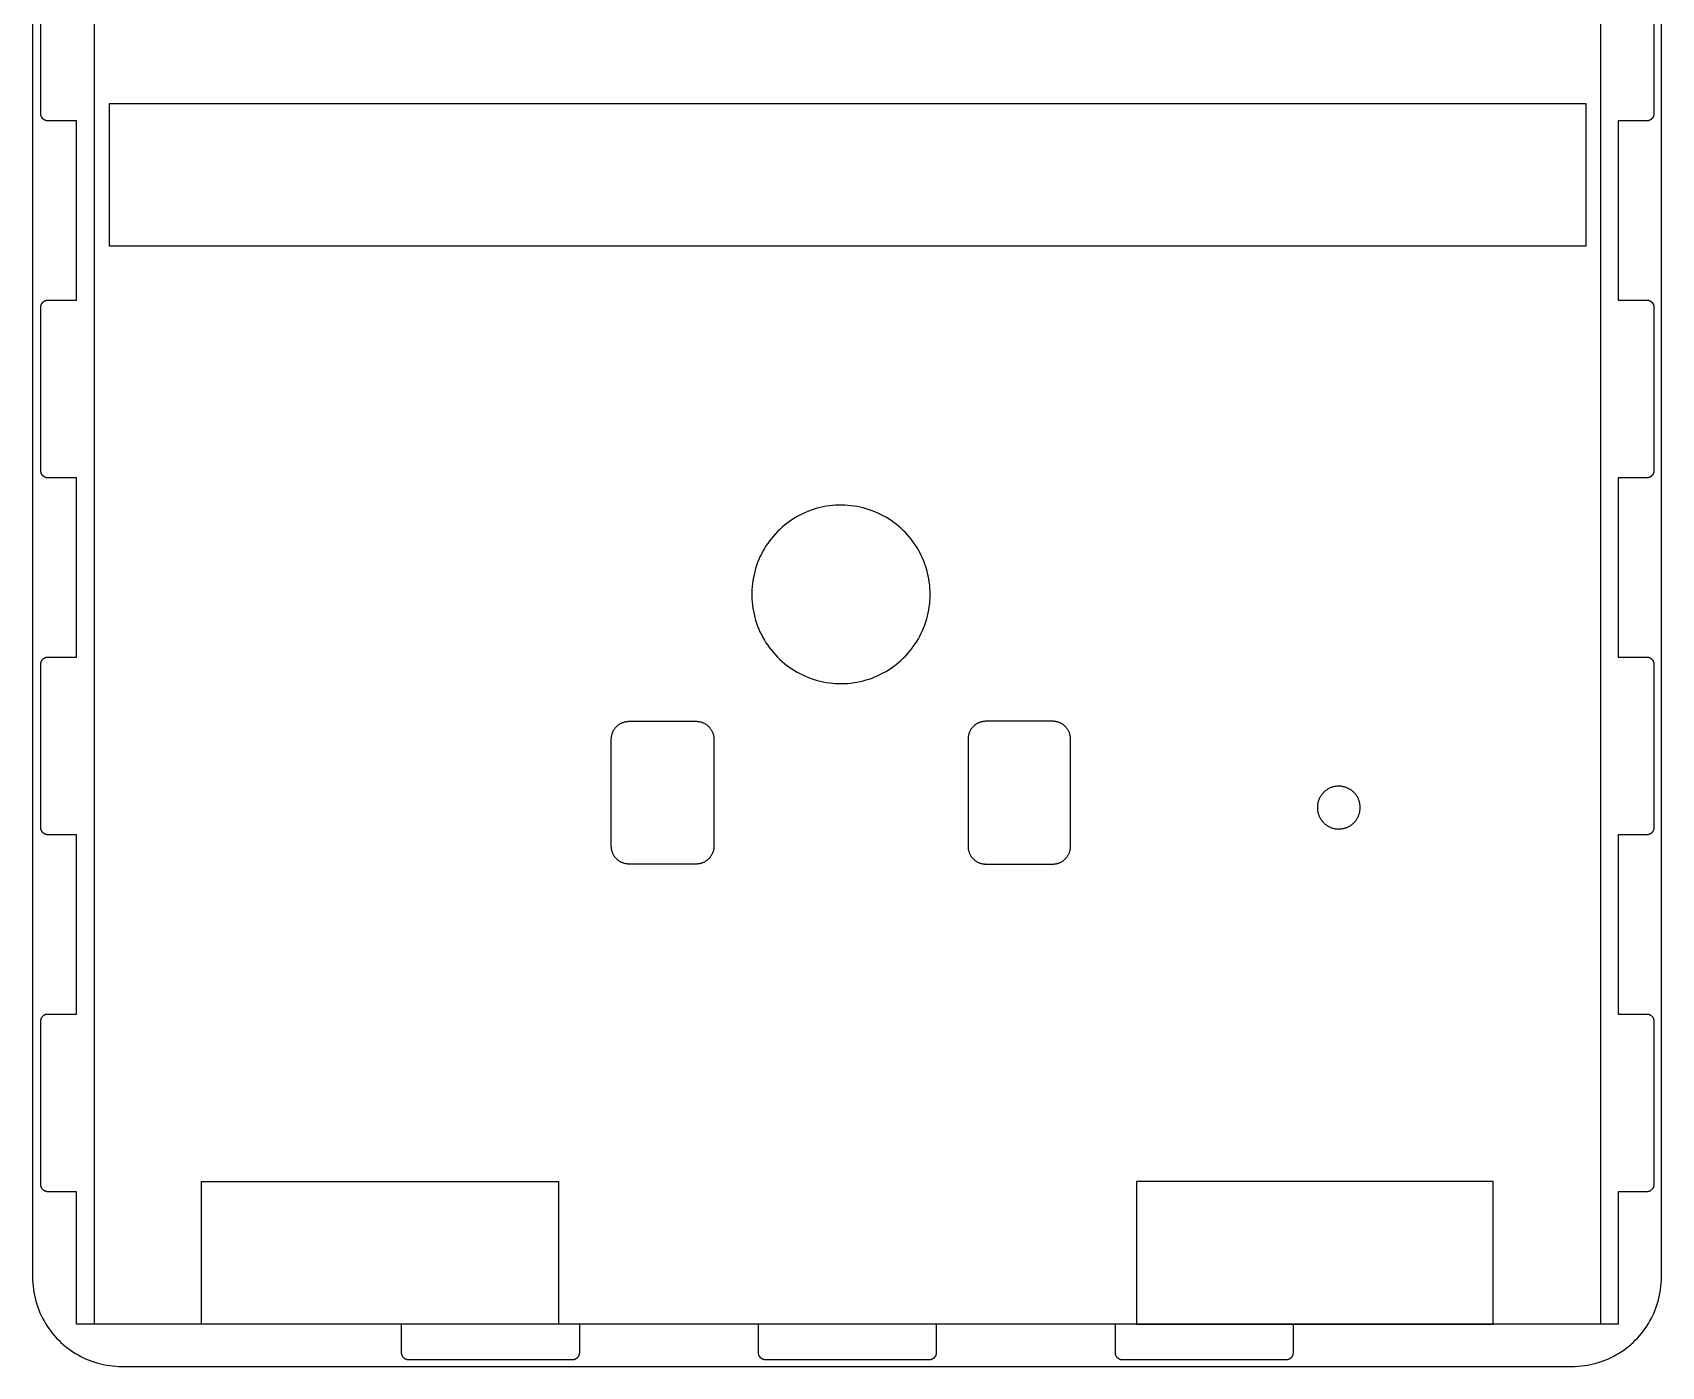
# Model space of a CAD drawing. Header units: millimetres. Extents: x 1499 to 1956, y 1106 to 1854.
# Drawn here: x 1499.5 to 1955.9, y 1106.2 to 1479.9 of the extents above; entities that cross this region are included whole.
import ezdxf

# ---------------------------------------------------------------- set-up
doc = ezdxf.new("R2010")
doc.units = ezdxf.units.MM
doc.header["$MEASUREMENT"] = 0
for name, color, linetype, true_color in [('I4$base$exterior', 18, 'Continuous', 0x000000), ('I4$base$Interior', 5, 'Continuous', 0x1200ff), ('I4$base$rebajar 3mm', 3, 'Continuous', 0x00ff0e), ('I4$base$rebajar hasta que queden 5mm', 4, 'Continuous', 0x00f6ff), ('I4$base$Rebajar para que queden 25mm', 1, 'Continuous', 0xff0000)]:
    doc.layers.add(name, color=color, linetype=linetype, true_color=true_color)

msp = doc.modelspace()

# ---------------------------------------------------------------- linework, layer by layer
at = {"layer": 'I4$base$exterior'}
for points in [[(1501.8, 1457.17), (1501.8, 1502.97)], [(1953.8, 1502.97), (1953.8, 1457.17)], [(1503.8, 1455.17), (1503.73, 1455.18), (1503.67, 1455.18), (1503.6, 1455.19), (1503.53, 1455.19), (1503.46, 1455.2), (1503.39, 1455.22), (1503.33, 1455.23), (1503.26, 1455.25), (1503.2, 1455.27), (1503.13, 1455.29), (1503.07, 1455.31), (1503, 1455.34), (1502.94, 1455.37), (1502.88, 1455.4), (1502.82, 1455.43), (1502.76, 1455.47), (1502.7, 1455.5), (1502.65, 1455.54), (1502.59, 1455.58), (1502.54, 1455.62), (1502.49, 1455.67), (1502.44, 1455.71), (1502.39, 1455.76), (1502.34, 1455.81), (1502.29, 1455.86), (1502.25, 1455.91), (1502.21, 1455.97), (1502.17, 1456.02), (1502.13, 1456.08), (1502.09, 1456.14), (1502.06, 1456.19), (1502.03, 1456.25), (1502, 1456.32), (1501.97, 1456.38), (1501.94, 1456.44), (1501.92, 1456.5), (1501.9, 1456.57), (1501.88, 1456.63), (1501.86, 1456.7), (1501.84, 1456.77), (1501.83, 1456.83), (1501.82, 1456.9), (1501.81, 1456.97), (1501.81, 1457.04), (1501.8, 1457.11), (1501.8, 1457.17)], [(1953.8, 1457.17), (1953.8, 1457.11), (1953.8, 1457.04), (1953.79, 1456.97), (1953.78, 1456.9), (1953.77, 1456.83), (1953.76, 1456.77), (1953.74, 1456.7), (1953.73, 1456.63), (1953.71, 1456.57), (1953.69, 1456.5), (1953.66, 1456.44), (1953.64, 1456.38), (1953.61, 1456.32), (1953.58, 1456.25), (1953.54, 1456.19), (1953.51, 1456.14), (1953.47, 1456.08), (1953.44, 1456.02), (1953.4, 1455.97), (1953.35, 1455.91), (1953.31, 1455.86), (1953.26, 1455.81), (1953.22, 1455.76), (1953.17, 1455.71), (1953.12, 1455.67), (1953.06, 1455.62), (1953.01, 1455.58), (1952.95, 1455.54), (1952.9, 1455.5), (1952.84, 1455.47), (1952.78, 1455.43), (1952.72, 1455.4), (1952.66, 1455.37), (1952.6, 1455.34), (1952.54, 1455.31), (1952.47, 1455.29), (1952.41, 1455.27), (1952.34, 1455.25), (1952.28, 1455.23), (1952.21, 1455.22), (1952.14, 1455.2), (1952.07, 1455.19), (1952.01, 1455.19), (1951.94, 1455.18), (1951.87, 1455.18), (1951.8, 1455.17)], [(1503.8, 1404.97), (1511.8, 1404.97), (1511.8, 1455.17), (1503.8, 1455.17)], [(1951.8, 1455.17), (1943.8, 1455.17), (1943.8, 1404.97), (1951.8, 1404.97)], [(1501.8, 1402.97), (1501.8, 1403.04), (1501.81, 1403.11), (1501.81, 1403.18), (1501.82, 1403.25), (1501.83, 1403.31), (1501.84, 1403.38), (1501.86, 1403.45), (1501.88, 1403.51), (1501.9, 1403.58), (1501.92, 1403.64), (1501.94, 1403.71), (1501.97, 1403.77), (1502, 1403.83), (1502.03, 1403.89), (1502.06, 1403.95), (1502.09, 1404.01), (1502.13, 1404.07), (1502.17, 1404.13), (1502.21, 1404.18), (1502.25, 1404.24), (1502.29, 1404.29), (1502.34, 1404.34), (1502.39, 1404.39), (1502.44, 1404.44), (1502.49, 1404.48), (1502.54, 1404.53), (1502.59, 1404.57), (1502.65, 1404.61), (1502.7, 1404.65), (1502.76, 1404.68), (1502.82, 1404.72), (1502.88, 1404.75), (1502.94, 1404.78), (1503, 1404.81), (1503.07, 1404.84), (1503.13, 1404.86), (1503.2, 1404.88), (1503.26, 1404.9), (1503.33, 1404.92), (1503.39, 1404.93), (1503.46, 1404.95), (1503.53, 1404.96), (1503.6, 1404.96), (1503.67, 1404.97), (1503.73, 1404.97), (1503.8, 1404.97)], [(1501.8, 1357.17), (1501.8, 1402.97)], [(1951.8, 1404.97), (1951.87, 1404.97), (1951.94, 1404.97), (1952.01, 1404.96), (1952.07, 1404.96), (1952.14, 1404.95), (1952.21, 1404.93), (1952.28, 1404.92), (1952.34, 1404.9), (1952.41, 1404.88), (1952.47, 1404.86), (1952.54, 1404.84), (1952.6, 1404.81), (1952.66, 1404.78), (1952.72, 1404.75), (1952.78, 1404.72), (1952.84, 1404.68), (1952.9, 1404.65), (1952.95, 1404.61), (1953.01, 1404.57), (1953.06, 1404.53), (1953.12, 1404.48), (1953.17, 1404.44), (1953.22, 1404.39), (1953.26, 1404.34), (1953.31, 1404.29), (1953.35, 1404.24), (1953.4, 1404.18), (1953.44, 1404.13), (1953.47, 1404.07), (1953.51, 1404.01), (1953.54, 1403.95), (1953.58, 1403.89), (1953.61, 1403.83), (1953.64, 1403.77), (1953.66, 1403.71), (1953.69, 1403.64), (1953.71, 1403.58), (1953.73, 1403.51), (1953.74, 1403.45), (1953.76, 1403.38), (1953.77, 1403.31), (1953.78, 1403.25), (1953.79, 1403.18), (1953.8, 1403.11), (1953.8, 1403.04), (1953.8, 1402.97)], [(1953.8, 1402.97), (1953.8, 1357.17)], [(1503.8, 1355.17), (1503.73, 1355.18), (1503.67, 1355.18), (1503.6, 1355.19), (1503.53, 1355.19), (1503.46, 1355.2), (1503.39, 1355.22), (1503.33, 1355.23), (1503.26, 1355.25), (1503.2, 1355.27), (1503.13, 1355.29), (1503.07, 1355.31), (1503, 1355.34), (1502.94, 1355.37), (1502.88, 1355.4), (1502.82, 1355.43), (1502.76, 1355.47), (1502.7, 1355.5), (1502.65, 1355.54), (1502.59, 1355.58), (1502.54, 1355.62), (1502.49, 1355.67), (1502.44, 1355.71), (1502.39, 1355.76), (1502.34, 1355.81), (1502.29, 1355.86), (1502.25, 1355.91), (1502.21, 1355.97), (1502.17, 1356.02), (1502.13, 1356.08), (1502.09, 1356.14), (1502.06, 1356.19), (1502.03, 1356.25), (1502, 1356.32), (1501.97, 1356.38), (1501.94, 1356.44), (1501.92, 1356.5), (1501.9, 1356.57), (1501.88, 1356.63), (1501.86, 1356.7), (1501.84, 1356.77), (1501.83, 1356.83), (1501.82, 1356.9), (1501.81, 1356.97), (1501.81, 1357.04), (1501.8, 1357.11), (1501.8, 1357.17)], [(1953.8, 1357.17), (1953.8, 1357.11), (1953.8, 1357.04), (1953.79, 1356.97), (1953.78, 1356.9), (1953.77, 1356.83), (1953.76, 1356.77), (1953.74, 1356.7), (1953.73, 1356.63), (1953.71, 1356.57), (1953.69, 1356.5), (1953.66, 1356.44), (1953.64, 1356.38), (1953.61, 1356.32), (1953.58, 1356.25), (1953.54, 1356.19), (1953.51, 1356.14), (1953.47, 1356.08), (1953.44, 1356.02), (1953.4, 1355.97), (1953.35, 1355.91), (1953.31, 1355.86), (1953.26, 1355.81), (1953.22, 1355.76), (1953.17, 1355.71), (1953.12, 1355.67), (1953.06, 1355.62), (1953.01, 1355.58), (1952.95, 1355.54), (1952.9, 1355.5), (1952.84, 1355.47), (1952.78, 1355.43), (1952.72, 1355.4), (1952.66, 1355.37), (1952.6, 1355.34), (1952.54, 1355.31), (1952.47, 1355.29), (1952.41, 1355.27), (1952.34, 1355.25), (1952.28, 1355.23), (1952.21, 1355.22), (1952.14, 1355.2), (1952.07, 1355.19), (1952.01, 1355.19), (1951.94, 1355.18), (1951.87, 1355.18), (1951.8, 1355.17)], [(1503.8, 1304.97), (1511.8, 1304.97), (1511.8, 1355.17), (1503.8, 1355.17)], [(1951.8, 1355.17), (1943.8, 1355.17), (1943.8, 1304.97), (1951.8, 1304.97)], [(1501.8, 1302.97), (1501.8, 1303.04), (1501.81, 1303.11), (1501.81, 1303.18), (1501.82, 1303.25), (1501.83, 1303.31), (1501.84, 1303.38), (1501.86, 1303.45), (1501.88, 1303.51), (1501.9, 1303.58), (1501.92, 1303.64), (1501.94, 1303.71), (1501.97, 1303.77), (1502, 1303.83), (1502.03, 1303.89), (1502.06, 1303.95), (1502.09, 1304.01), (1502.13, 1304.07), (1502.17, 1304.13), (1502.21, 1304.18), (1502.25, 1304.24), (1502.29, 1304.29), (1502.34, 1304.34), (1502.39, 1304.39), (1502.44, 1304.44), (1502.49, 1304.48), (1502.54, 1304.53), (1502.59, 1304.57), (1502.65, 1304.61), (1502.7, 1304.65), (1502.76, 1304.68), (1502.82, 1304.72), (1502.88, 1304.75), (1502.94, 1304.78), (1503, 1304.81), (1503.07, 1304.84), (1503.13, 1304.86), (1503.2, 1304.88), (1503.26, 1304.9), (1503.33, 1304.92), (1503.39, 1304.93), (1503.46, 1304.95), (1503.53, 1304.96), (1503.6, 1304.96), (1503.67, 1304.97), (1503.73, 1304.97), (1503.8, 1304.97)], [(1501.8, 1257.17), (1501.8, 1302.97)], [(1951.8, 1304.97), (1951.87, 1304.97), (1951.94, 1304.97), (1952.01, 1304.96), (1952.07, 1304.96), (1952.14, 1304.95), (1952.21, 1304.93), (1952.28, 1304.92), (1952.34, 1304.9), (1952.41, 1304.88), (1952.47, 1304.86), (1952.54, 1304.84), (1952.6, 1304.81), (1952.66, 1304.78), (1952.72, 1304.75), (1952.78, 1304.72), (1952.84, 1304.68), (1952.9, 1304.65), (1952.95, 1304.61), (1953.01, 1304.57), (1953.06, 1304.53), (1953.12, 1304.48), (1953.17, 1304.44), (1953.22, 1304.39), (1953.26, 1304.34), (1953.31, 1304.29), (1953.35, 1304.24), (1953.4, 1304.18), (1953.44, 1304.13), (1953.47, 1304.07), (1953.51, 1304.01), (1953.54, 1303.95), (1953.58, 1303.89), (1953.61, 1303.83), (1953.64, 1303.77), (1953.66, 1303.71), (1953.69, 1303.64), (1953.71, 1303.58), (1953.73, 1303.51), (1953.74, 1303.45), (1953.76, 1303.38), (1953.77, 1303.31), (1953.78, 1303.25), (1953.79, 1303.18), (1953.8, 1303.11), (1953.8, 1303.04), (1953.8, 1302.97)], [(1953.8, 1302.97), (1953.8, 1257.17)], [(1503.8, 1255.17), (1503.73, 1255.18), (1503.67, 1255.18), (1503.6, 1255.19), (1503.53, 1255.19), (1503.46, 1255.2), (1503.39, 1255.22), (1503.33, 1255.23), (1503.26, 1255.25), (1503.2, 1255.27), (1503.13, 1255.29), (1503.07, 1255.31), (1503, 1255.34), (1502.94, 1255.37), (1502.88, 1255.4), (1502.82, 1255.43), (1502.76, 1255.47), (1502.7, 1255.5), (1502.65, 1255.54), (1502.59, 1255.58), (1502.54, 1255.62), (1502.49, 1255.67), (1502.44, 1255.71), (1502.39, 1255.76), (1502.34, 1255.81), (1502.29, 1255.86), (1502.25, 1255.91), (1502.21, 1255.97), (1502.17, 1256.02), (1502.13, 1256.08), (1502.09, 1256.14), (1502.06, 1256.19), (1502.03, 1256.25), (1502, 1256.32), (1501.97, 1256.38), (1501.94, 1256.44), (1501.92, 1256.5), (1501.9, 1256.57), (1501.88, 1256.63), (1501.86, 1256.7), (1501.84, 1256.77), (1501.83, 1256.83), (1501.82, 1256.9), (1501.81, 1256.97), (1501.81, 1257.04), (1501.8, 1257.11), (1501.8, 1257.17)], [(1503.8, 1204.97), (1511.8, 1204.97), (1511.8, 1255.17), (1503.8, 1255.17)], [(1951.8, 1255.17), (1943.8, 1255.17), (1943.8, 1204.97), (1951.8, 1204.97)], [(1953.8, 1257.17), (1953.8, 1257.11), (1953.8, 1257.04), (1953.79, 1256.97), (1953.78, 1256.9), (1953.77, 1256.83), (1953.76, 1256.77), (1953.74, 1256.7), (1953.73, 1256.63), (1953.71, 1256.57), (1953.69, 1256.5), (1953.66, 1256.44), (1953.64, 1256.38), (1953.61, 1256.32), (1953.58, 1256.25), (1953.54, 1256.19), (1953.51, 1256.14), (1953.47, 1256.08), (1953.44, 1256.02), (1953.4, 1255.97), (1953.35, 1255.91), (1953.31, 1255.86), (1953.26, 1255.81), (1953.22, 1255.76), (1953.17, 1255.71), (1953.12, 1255.67), (1953.06, 1255.62), (1953.01, 1255.58), (1952.95, 1255.54), (1952.9, 1255.5), (1952.84, 1255.47), (1952.78, 1255.43), (1952.72, 1255.4), (1952.66, 1255.37), (1952.6, 1255.34), (1952.54, 1255.31), (1952.47, 1255.29), (1952.41, 1255.27), (1952.34, 1255.25), (1952.28, 1255.23), (1952.21, 1255.22), (1952.14, 1255.2), (1952.07, 1255.19), (1952.01, 1255.19), (1951.94, 1255.18), (1951.87, 1255.18), (1951.8, 1255.17)], [(1501.8, 1202.97), (1501.8, 1203.04), (1501.81, 1203.11), (1501.81, 1203.18), (1501.82, 1203.25), (1501.83, 1203.31), (1501.84, 1203.38), (1501.86, 1203.45), (1501.88, 1203.51), (1501.9, 1203.58), (1501.92, 1203.64), (1501.94, 1203.71), (1501.97, 1203.77), (1502, 1203.83), (1502.03, 1203.89), (1502.06, 1203.95), (1502.09, 1204.01), (1502.13, 1204.07), (1502.17, 1204.13), (1502.21, 1204.18), (1502.25, 1204.24), (1502.29, 1204.29), (1502.34, 1204.34), (1502.39, 1204.39), (1502.44, 1204.44), (1502.49, 1204.48), (1502.54, 1204.53), (1502.59, 1204.57), (1502.65, 1204.61), (1502.7, 1204.65), (1502.76, 1204.68), (1502.82, 1204.72), (1502.88, 1204.75), (1502.94, 1204.78), (1503, 1204.81), (1503.07, 1204.84), (1503.13, 1204.86), (1503.2, 1204.88), (1503.26, 1204.9), (1503.33, 1204.92), (1503.39, 1204.93), (1503.46, 1204.95), (1503.53, 1204.96), (1503.6, 1204.96), (1503.67, 1204.97), (1503.73, 1204.97), (1503.8, 1204.97)], [(1951.8, 1204.97), (1951.87, 1204.97), (1951.94, 1204.97), (1952.01, 1204.96), (1952.07, 1204.96), (1952.14, 1204.95), (1952.21, 1204.93), (1952.28, 1204.92), (1952.34, 1204.9), (1952.41, 1204.88), (1952.47, 1204.86), (1952.54, 1204.84), (1952.6, 1204.81), (1952.66, 1204.78), (1952.72, 1204.75), (1952.78, 1204.72), (1952.84, 1204.68), (1952.9, 1204.65), (1952.95, 1204.61), (1953.01, 1204.57), (1953.06, 1204.53), (1953.12, 1204.48), (1953.17, 1204.44), (1953.22, 1204.39), (1953.26, 1204.34), (1953.31, 1204.29), (1953.35, 1204.24), (1953.4, 1204.18), (1953.44, 1204.13), (1953.47, 1204.07), (1953.51, 1204.01), (1953.54, 1203.95), (1953.58, 1203.89), (1953.61, 1203.83), (1953.64, 1203.77), (1953.66, 1203.71), (1953.69, 1203.64), (1953.71, 1203.58), (1953.73, 1203.51), (1953.74, 1203.45), (1953.76, 1203.38), (1953.77, 1203.31), (1953.78, 1203.25), (1953.79, 1203.18), (1953.8, 1203.11), (1953.8, 1203.04), (1953.8, 1202.97)], [(1501.8, 1157.17), (1501.8, 1202.97)], [(1953.8, 1202.97), (1953.8, 1157.17)], [(1503.8, 1155.17), (1503.73, 1155.18), (1503.67, 1155.18), (1503.6, 1155.19), (1503.53, 1155.19), (1503.46, 1155.2), (1503.39, 1155.22), (1503.33, 1155.23), (1503.26, 1155.25), (1503.2, 1155.27), (1503.13, 1155.29), (1503.07, 1155.31), (1503, 1155.34), (1502.94, 1155.37), (1502.88, 1155.4), (1502.82, 1155.43), (1502.76, 1155.47), (1502.7, 1155.5), (1502.65, 1155.54), (1502.59, 1155.58), (1502.54, 1155.62), (1502.49, 1155.67), (1502.44, 1155.71), (1502.39, 1155.76), (1502.34, 1155.81), (1502.29, 1155.86), (1502.25, 1155.91), (1502.21, 1155.97), (1502.17, 1156.02), (1502.13, 1156.08), (1502.09, 1156.14), (1502.06, 1156.19), (1502.03, 1156.25), (1502, 1156.32), (1501.97, 1156.38), (1501.94, 1156.44), (1501.92, 1156.5), (1501.9, 1156.57), (1501.88, 1156.63), (1501.86, 1156.7), (1501.84, 1156.77), (1501.83, 1156.83), (1501.82, 1156.9), (1501.81, 1156.97), (1501.81, 1157.04), (1501.8, 1157.11), (1501.8, 1157.17)], [(1602.9, 1110.07), (1602.9, 1118.07), (1511.8, 1118.07), (1511.8, 1155.17), (1503.8, 1155.17)], [(1951.8, 1155.17), (1943.8, 1155.17), (1943.8, 1118.07), (1852.7, 1118.07), (1852.7, 1110.07)], [(1953.8, 1157.17), (1953.8, 1157.11), (1953.8, 1157.04), (1953.79, 1156.97), (1953.78, 1156.9), (1953.77, 1156.83), (1953.76, 1156.77), (1953.74, 1156.7), (1953.73, 1156.63), (1953.71, 1156.57), (1953.69, 1156.5), (1953.66, 1156.44), (1953.64, 1156.38), (1953.61, 1156.32), (1953.58, 1156.25), (1953.54, 1156.19), (1953.51, 1156.14), (1953.47, 1156.08), (1953.44, 1156.02), (1953.4, 1155.97), (1953.35, 1155.91), (1953.31, 1155.86), (1953.26, 1155.81), (1953.22, 1155.76), (1953.17, 1155.71), (1953.12, 1155.67), (1953.06, 1155.62), (1953.01, 1155.58), (1952.95, 1155.54), (1952.9, 1155.5), (1952.84, 1155.47), (1952.78, 1155.43), (1952.72, 1155.4), (1952.66, 1155.37), (1952.6, 1155.34), (1952.54, 1155.31), (1952.47, 1155.29), (1952.41, 1155.27), (1952.34, 1155.25), (1952.28, 1155.23), (1952.21, 1155.22), (1952.14, 1155.2), (1952.07, 1155.19), (1952.01, 1155.19), (1951.94, 1155.18), (1951.87, 1155.18), (1951.8, 1155.17)], [(1702.9, 1110.07), (1702.9, 1118.07), (1652.7, 1118.07), (1652.7, 1110.07)], [(1802.9, 1110.07), (1802.9, 1118.07), (1752.7, 1118.07), (1752.7, 1110.07)], [(1604.9, 1108.07), (1604.83, 1108.08), (1604.77, 1108.08), (1604.7, 1108.09), (1604.63, 1108.09), (1604.56, 1108.1), (1604.49, 1108.12), (1604.43, 1108.13), (1604.36, 1108.15), (1604.3, 1108.17), (1604.23, 1108.19), (1604.17, 1108.21), (1604.1, 1108.24), (1604.04, 1108.27), (1603.98, 1108.3), (1603.92, 1108.33), (1603.86, 1108.37), (1603.8, 1108.4), (1603.75, 1108.44), (1603.69, 1108.48), (1603.64, 1108.52), (1603.59, 1108.57), (1603.54, 1108.61), (1603.49, 1108.66), (1603.44, 1108.71), (1603.39, 1108.76), (1603.35, 1108.81), (1603.31, 1108.87), (1603.27, 1108.92), (1603.23, 1108.98), (1603.19, 1109.04), (1603.16, 1109.09), (1603.13, 1109.15), (1603.1, 1109.22), (1603.07, 1109.28), (1603.04, 1109.34), (1603.02, 1109.4), (1603, 1109.47), (1602.98, 1109.53), (1602.96, 1109.6), (1602.94, 1109.67), (1602.93, 1109.73), (1602.92, 1109.8), (1602.91, 1109.87), (1602.91, 1109.94), (1602.9, 1110.01), (1602.9, 1110.07)], [(1652.7, 1110.07), (1652.7, 1110.01), (1652.7, 1109.94), (1652.69, 1109.87), (1652.68, 1109.8), (1652.67, 1109.73), (1652.66, 1109.67), (1652.64, 1109.6), (1652.63, 1109.53), (1652.61, 1109.47), (1652.59, 1109.4), (1652.56, 1109.34), (1652.54, 1109.28), (1652.51, 1109.22), (1652.48, 1109.15), (1652.44, 1109.09), (1652.41, 1109.04), (1652.37, 1108.98), (1652.34, 1108.92), (1652.3, 1108.87), (1652.25, 1108.81), (1652.21, 1108.76), (1652.16, 1108.71), (1652.12, 1108.66), (1652.07, 1108.61), (1652.02, 1108.57), (1651.96, 1108.52), (1651.91, 1108.48), (1651.85, 1108.44), (1651.8, 1108.4), (1651.74, 1108.37), (1651.68, 1108.33), (1651.62, 1108.3), (1651.56, 1108.27), (1651.5, 1108.24), (1651.44, 1108.21), (1651.37, 1108.19), (1651.31, 1108.17), (1651.24, 1108.15), (1651.18, 1108.13), (1651.11, 1108.12), (1651.04, 1108.1), (1650.97, 1108.09), (1650.91, 1108.09), (1650.84, 1108.08), (1650.77, 1108.08), (1650.7, 1108.07)], [(1704.9, 1108.07), (1704.83, 1108.08), (1704.77, 1108.08), (1704.7, 1108.09), (1704.63, 1108.09), (1704.56, 1108.1), (1704.49, 1108.12), (1704.43, 1108.13), (1704.36, 1108.15), (1704.3, 1108.17), (1704.23, 1108.19), (1704.17, 1108.21), (1704.1, 1108.24), (1704.04, 1108.27), (1703.98, 1108.3), (1703.92, 1108.33), (1703.86, 1108.37), (1703.8, 1108.4), (1703.75, 1108.44), (1703.69, 1108.48), (1703.64, 1108.52), (1703.59, 1108.57), (1703.54, 1108.61), (1703.49, 1108.66), (1703.44, 1108.71), (1703.39, 1108.76), (1703.35, 1108.81), (1703.31, 1108.87), (1703.27, 1108.92), (1703.23, 1108.98), (1703.19, 1109.04), (1703.16, 1109.09), (1703.13, 1109.15), (1703.1, 1109.22), (1703.07, 1109.28), (1703.04, 1109.34), (1703.02, 1109.4), (1703, 1109.47), (1702.98, 1109.53), (1702.96, 1109.6), (1702.94, 1109.67), (1702.93, 1109.73), (1702.92, 1109.8), (1702.91, 1109.87), (1702.91, 1109.94), (1702.9, 1110.01), (1702.9, 1110.07)], [(1752.7, 1110.07), (1752.7, 1110.01), (1752.7, 1109.94), (1752.69, 1109.87), (1752.68, 1109.8), (1752.67, 1109.73), (1752.66, 1109.67), (1752.64, 1109.6), (1752.63, 1109.53), (1752.61, 1109.47), (1752.59, 1109.4), (1752.56, 1109.34), (1752.54, 1109.28), (1752.51, 1109.22), (1752.48, 1109.15), (1752.44, 1109.09), (1752.41, 1109.04), (1752.37, 1108.98), (1752.34, 1108.92), (1752.3, 1108.87), (1752.25, 1108.81), (1752.21, 1108.76), (1752.16, 1108.71), (1752.12, 1108.66), (1752.07, 1108.61), (1752.02, 1108.57), (1751.96, 1108.52), (1751.91, 1108.48), (1751.85, 1108.44), (1751.8, 1108.4), (1751.74, 1108.37), (1751.68, 1108.33), (1751.62, 1108.3), (1751.56, 1108.27), (1751.5, 1108.24), (1751.44, 1108.21), (1751.37, 1108.19), (1751.31, 1108.17), (1751.24, 1108.15), (1751.18, 1108.13), (1751.11, 1108.12), (1751.04, 1108.1), (1750.97, 1108.09), (1750.91, 1108.09), (1750.84, 1108.08), (1750.77, 1108.08), (1750.7, 1108.07)], [(1804.9, 1108.07), (1804.83, 1108.08), (1804.77, 1108.08), (1804.7, 1108.09), (1804.63, 1108.09), (1804.56, 1108.1), (1804.49, 1108.12), (1804.43, 1108.13), (1804.36, 1108.15), (1804.3, 1108.17), (1804.23, 1108.19), (1804.17, 1108.21), (1804.1, 1108.24), (1804.04, 1108.27), (1803.98, 1108.3), (1803.92, 1108.33), (1803.86, 1108.37), (1803.8, 1108.4), (1803.75, 1108.44), (1803.69, 1108.48), (1803.64, 1108.52), (1803.59, 1108.57), (1803.54, 1108.61), (1803.49, 1108.66), (1803.44, 1108.71), (1803.39, 1108.76), (1803.35, 1108.81), (1803.31, 1108.87), (1803.27, 1108.92), (1803.23, 1108.98), (1803.19, 1109.04), (1803.16, 1109.09), (1803.13, 1109.15), (1803.1, 1109.22), (1803.07, 1109.28), (1803.04, 1109.34), (1803.02, 1109.4), (1803, 1109.47), (1802.98, 1109.53), (1802.96, 1109.6), (1802.94, 1109.67), (1802.93, 1109.73), (1802.92, 1109.8), (1802.91, 1109.87), (1802.91, 1109.94), (1802.9, 1110.01), (1802.9, 1110.07)], [(1852.7, 1110.07), (1852.7, 1110.01), (1852.7, 1109.94), (1852.69, 1109.87), (1852.68, 1109.8), (1852.67, 1109.73), (1852.66, 1109.67), (1852.64, 1109.6), (1852.63, 1109.53), (1852.61, 1109.47), (1852.59, 1109.4), (1852.56, 1109.34), (1852.54, 1109.28), (1852.51, 1109.22), (1852.48, 1109.15), (1852.44, 1109.09), (1852.41, 1109.04), (1852.37, 1108.98), (1852.34, 1108.92), (1852.3, 1108.87), (1852.25, 1108.81), (1852.21, 1108.76), (1852.16, 1108.71), (1852.12, 1108.66), (1852.07, 1108.61), (1852.02, 1108.57), (1851.96, 1108.52), (1851.91, 1108.48), (1851.85, 1108.44), (1851.8, 1108.4), (1851.74, 1108.37), (1851.68, 1108.33), (1851.62, 1108.3), (1851.56, 1108.27), (1851.5, 1108.24), (1851.44, 1108.21), (1851.37, 1108.19), (1851.31, 1108.17), (1851.24, 1108.15), (1851.18, 1108.13), (1851.11, 1108.12), (1851.04, 1108.1), (1850.97, 1108.09), (1850.91, 1108.09), (1850.84, 1108.08), (1850.77, 1108.08), (1850.7, 1108.07)], [(1650.7, 1108.07), (1604.9, 1108.07)], [(1750.7, 1108.07), (1704.9, 1108.07)], [(1850.7, 1108.07), (1804.9, 1108.07)]]:
    msp.add_lwpolyline(points, dxfattribs=at)
at = {"layer": 'I4$base$Interior'}
for points in [[(1751, 1322.54), (1750.99, 1323.41), (1750.94, 1324.27), (1750.87, 1325.14), (1750.76, 1326), (1750.63, 1326.86), (1750.46, 1327.71), (1750.27, 1328.55), (1750.04, 1329.39), (1749.79, 1330.22), (1749.51, 1331.04), (1749.2, 1331.85), (1748.86, 1332.65), (1748.5, 1333.44), (1748.11, 1334.22), (1747.69, 1334.98), (1747.24, 1335.72), (1746.77, 1336.45), (1746.28, 1337.16), (1745.76, 1337.86), (1745.22, 1338.53), (1744.65, 1339.19), (1744.06, 1339.83), (1743.45, 1340.44), (1742.82, 1341.04), (1742.16, 1341.61), (1741.49, 1342.16), (1740.8, 1342.69), (1740.09, 1343.19), (1739.37, 1343.67), (1738.63, 1344.12), (1737.87, 1344.54), (1737.1, 1344.94), (1736.32, 1345.31), (1735.52, 1345.66), (1734.71, 1345.97), (1733.89, 1346.26), (1733.06, 1346.52), (1732.23, 1346.75), (1731.38, 1346.95), (1730.53, 1347.12), (1729.68, 1347.27), (1728.82, 1347.38), (1727.95, 1347.46), (1727.09, 1347.51), (1726.22, 1347.54), (1725.35, 1347.53), (1724.48, 1347.49), (1723.62, 1347.42), (1722.76, 1347.33), (1721.9, 1347.2), (1721.05, 1347.04), (1720.2, 1346.86), (1719.36, 1346.64), (1718.53, 1346.39), (1717.7, 1346.12), (1716.89, 1345.82), (1716.09, 1345.49), (1715.3, 1345.13), (1714.52, 1344.74), (1713.75, 1344.33), (1713, 1343.89), (1712.27, 1343.43), (1711.55, 1342.94), (1710.86, 1342.43), (1710.17, 1341.89), (1709.51, 1341.33), (1708.87, 1340.74), (1708.25, 1340.14), (1707.65, 1339.51), (1707.07, 1338.87), (1706.51, 1338.2), (1705.98, 1337.51), (1705.48, 1336.81), (1704.99, 1336.09), (1704.54, 1335.35), (1704.1, 1334.6), (1703.7, 1333.83), (1703.32, 1333.05), (1702.97, 1332.26), (1702.65, 1331.45), (1702.35, 1330.63), (1702.08, 1329.81), (1701.85, 1328.97), (1701.64, 1328.13), (1701.46, 1327.28), (1701.31, 1326.43), (1701.19, 1325.57), (1701.1, 1324.71), (1701.04, 1323.84), (1701.01, 1322.97), (1701.01, 1322.1), (1701.04, 1321.24), (1701.1, 1320.37), (1701.19, 1319.51), (1701.31, 1318.65), (1701.46, 1317.79), (1701.64, 1316.95), (1701.85, 1316.1), (1702.08, 1315.27), (1702.35, 1314.44), (1702.65, 1313.63), (1702.97, 1312.82), (1703.32, 1312.03), (1703.7, 1311.25), (1704.1, 1310.48), (1704.54, 1309.73), (1704.99, 1308.99), (1705.48, 1308.27), (1705.98, 1307.56), (1706.51, 1306.88), (1707.07, 1306.21), (1707.65, 1305.56), (1708.25, 1304.94), (1708.87, 1304.33), (1709.51, 1303.75), (1710.17, 1303.19), (1710.86, 1302.65), (1711.55, 1302.14), (1712.27, 1301.65), (1713, 1301.18), (1713.75, 1300.74), (1714.52, 1300.33), (1715.3, 1299.95), (1716.09, 1299.59), (1716.89, 1299.26), (1717.7, 1298.96), (1718.53, 1298.68), (1719.36, 1298.44), (1720.2, 1298.22), (1721.05, 1298.03), (1721.9, 1297.88), (1722.76, 1297.75), (1723.62, 1297.65), (1724.48, 1297.58), (1725.35, 1297.55), (1726.22, 1297.54), (1727.09, 1297.56), (1727.95, 1297.61), (1728.82, 1297.7), (1729.68, 1297.81), (1730.53, 1297.95), (1731.38, 1298.12), (1732.23, 1298.33), (1733.06, 1298.56), (1733.89, 1298.82), (1734.71, 1299.1), (1735.52, 1299.42), (1736.32, 1299.76), (1737.1, 1300.14), (1737.87, 1300.54), (1738.63, 1300.96), (1739.37, 1301.41), (1740.09, 1301.89), (1740.8, 1302.39), (1741.49, 1302.92), (1742.16, 1303.46), (1742.82, 1304.04), (1743.45, 1304.63), (1744.06, 1305.25), (1744.65, 1305.89), (1745.22, 1306.54), (1745.76, 1307.22), (1746.28, 1307.91), (1746.77, 1308.63), (1747.24, 1309.36), (1747.69, 1310.1), (1748.11, 1310.86), (1748.5, 1311.64), (1748.86, 1312.42), (1749.2, 1313.22), (1749.51, 1314.03), (1749.79, 1314.85), (1750.04, 1315.68), (1750.27, 1316.52), (1750.46, 1317.37), (1750.63, 1318.22), (1750.76, 1319.08), (1750.87, 1319.94), (1750.94, 1320.8), (1750.99, 1321.67)], [(1871.5, 1262.8), (1871.49, 1263.01), (1871.48, 1263.22), (1871.46, 1263.43), (1871.44, 1263.64), (1871.41, 1263.84), (1871.37, 1264.05), (1871.32, 1264.25), (1871.27, 1264.45), (1871.2, 1264.65), (1871.14, 1264.85), (1871.06, 1265.04), (1870.98, 1265.23), (1870.89, 1265.42), (1870.8, 1265.61), (1870.7, 1265.79), (1870.59, 1265.97), (1870.48, 1266.14), (1870.36, 1266.31), (1870.24, 1266.48), (1870.11, 1266.64), (1869.97, 1266.8), (1869.83, 1266.95), (1869.68, 1267.1), (1869.53, 1267.25), (1869.37, 1267.38), (1869.21, 1267.51), (1869.05, 1267.64), (1868.88, 1267.76), (1868.7, 1267.88), (1868.53, 1267.98), (1868.34, 1268.09), (1868.16, 1268.18), (1867.97, 1268.27), (1867.78, 1268.35), (1867.59, 1268.43), (1867.39, 1268.5), (1867.19, 1268.56), (1866.99, 1268.62), (1866.79, 1268.66), (1866.58, 1268.71), (1866.38, 1268.74), (1866.17, 1268.77), (1865.96, 1268.79), (1865.76, 1268.8), (1865.55, 1268.81), (1865.34, 1268.8), (1865.13, 1268.79), (1864.92, 1268.78), (1864.72, 1268.75), (1864.51, 1268.72), (1864.31, 1268.69), (1864.1, 1268.64), (1863.9, 1268.59), (1863.7, 1268.53), (1863.5, 1268.46), (1863.31, 1268.39), (1863.11, 1268.31), (1862.93, 1268.23), (1862.74, 1268.13), (1862.56, 1268.04), (1862.38, 1267.93), (1862.2, 1267.82), (1862.03, 1267.7), (1861.86, 1267.58), (1861.7, 1267.45), (1861.54, 1267.31), (1861.38, 1267.17), (1861.23, 1267.03), (1861.09, 1266.88), (1860.95, 1266.72), (1860.82, 1266.56), (1860.69, 1266.4), (1860.57, 1266.23), (1860.45, 1266.06), (1860.34, 1265.88), (1860.24, 1265.7), (1860.14, 1265.52), (1860.05, 1265.33), (1859.97, 1265.14), (1859.89, 1264.94), (1859.82, 1264.75), (1859.75, 1264.55), (1859.7, 1264.35), (1859.65, 1264.15), (1859.6, 1263.94), (1859.57, 1263.74), (1859.54, 1263.53), (1859.52, 1263.32), (1859.5, 1263.12), (1859.5, 1262.91), (1859.5, 1262.7), (1859.5, 1262.49), (1859.52, 1262.28), (1859.54, 1262.08), (1859.57, 1261.87), (1859.6, 1261.67), (1859.65, 1261.46), (1859.7, 1261.26), (1859.75, 1261.06), (1859.82, 1260.86), (1859.89, 1260.67), (1859.97, 1260.47), (1860.05, 1260.28), (1860.14, 1260.09), (1860.24, 1259.91), (1860.34, 1259.73), (1860.45, 1259.55), (1860.57, 1259.38), (1860.69, 1259.21), (1860.82, 1259.05), (1860.95, 1258.89), (1861.09, 1258.73), (1861.23, 1258.58), (1861.38, 1258.44), (1861.54, 1258.29), (1861.7, 1258.16), (1861.86, 1258.03), (1862.03, 1257.91), (1862.2, 1257.79), (1862.38, 1257.68), (1862.56, 1257.57), (1862.74, 1257.48), (1862.93, 1257.38), (1863.11, 1257.3), (1863.31, 1257.22), (1863.5, 1257.14), (1863.7, 1257.08), (1863.9, 1257.02), (1864.1, 1256.97), (1864.31, 1256.92), (1864.51, 1256.89), (1864.72, 1256.86), (1864.92, 1256.83), (1865.13, 1256.82), (1865.34, 1256.81), (1865.55, 1256.8), (1865.76, 1256.81), (1865.96, 1256.82), (1866.17, 1256.84), (1866.38, 1256.87), (1866.58, 1256.9), (1866.79, 1256.95), (1866.99, 1256.99), (1867.19, 1257.05), (1867.39, 1257.11), (1867.59, 1257.18), (1867.78, 1257.26), (1867.97, 1257.34), (1868.16, 1257.43), (1868.34, 1257.52), (1868.53, 1257.63), (1868.7, 1257.73), (1868.88, 1257.85), (1869.05, 1257.97), (1869.21, 1258.1), (1869.37, 1258.23), (1869.53, 1258.36), (1869.68, 1258.51), (1869.83, 1258.66), (1869.97, 1258.81), (1870.11, 1258.97), (1870.24, 1259.13), (1870.36, 1259.29), (1870.48, 1259.47), (1870.59, 1259.64), (1870.7, 1259.82), (1870.8, 1260), (1870.89, 1260.19), (1870.98, 1260.38), (1871.06, 1260.57), (1871.14, 1260.76), (1871.2, 1260.96), (1871.27, 1261.16), (1871.32, 1261.36), (1871.37, 1261.56), (1871.41, 1261.77), (1871.44, 1261.97), (1871.46, 1262.18), (1871.48, 1262.39), (1871.49, 1262.6)]]:
    msp.add_lwpolyline(points, close=True, dxfattribs=at)
for points in [[(1661.66, 1281.97), (1661.66, 1282.14), (1661.67, 1282.31), (1661.68, 1282.48), (1661.7, 1282.65), (1661.73, 1282.82), (1661.76, 1282.99), (1661.8, 1283.16), (1661.84, 1283.32), (1661.89, 1283.49), (1661.95, 1283.65), (1662.01, 1283.81), (1662.07, 1283.97), (1662.14, 1284.12), (1662.22, 1284.27), (1662.3, 1284.42), (1662.39, 1284.57), (1662.48, 1284.72), (1662.57, 1284.86), (1662.67, 1284.99), (1662.78, 1285.13), (1662.89, 1285.26), (1663, 1285.39), (1663.12, 1285.51), (1663.25, 1285.63), (1663.37, 1285.74), (1663.5, 1285.85), (1663.64, 1285.96), (1663.77, 1286.06), (1663.92, 1286.15), (1664.06, 1286.25), (1664.21, 1286.33), (1664.36, 1286.41), (1664.51, 1286.49), (1664.67, 1286.56), (1664.82, 1286.63), (1664.98, 1286.68), (1665.15, 1286.74), (1665.31, 1286.79), (1665.47, 1286.83), (1665.64, 1286.87), (1665.81, 1286.9), (1665.98, 1286.93), (1666.15, 1286.95), (1666.32, 1286.96), (1666.49, 1286.97), (1666.66, 1286.97)], [(1666.66, 1286.97), (1685.39, 1286.97)], [(1685.39, 1286.97), (1685.56, 1286.97), (1685.73, 1286.96), (1685.9, 1286.95), (1686.07, 1286.93), (1686.24, 1286.9), (1686.41, 1286.87), (1686.58, 1286.83), (1686.74, 1286.79), (1686.91, 1286.74), (1687.07, 1286.68), (1687.23, 1286.63), (1687.38, 1286.56), (1687.54, 1286.49), (1687.69, 1286.41), (1687.84, 1286.33), (1687.99, 1286.25), (1688.13, 1286.15), (1688.28, 1286.06), (1688.41, 1285.96), (1688.55, 1285.85), (1688.68, 1285.74), (1688.81, 1285.63), (1688.93, 1285.51), (1689.05, 1285.39), (1689.16, 1285.26), (1689.27, 1285.13), (1689.38, 1284.99), (1689.48, 1284.86), (1689.57, 1284.72), (1689.66, 1284.57), (1689.75, 1284.42), (1689.83, 1284.27), (1689.91, 1284.12), (1689.98, 1283.97), (1690.04, 1283.81), (1690.1, 1283.65), (1690.16, 1283.49), (1690.21, 1283.32), (1690.25, 1283.16), (1690.29, 1282.99), (1690.32, 1282.82), (1690.35, 1282.65), (1690.37, 1282.48), (1690.38, 1282.31), (1690.39, 1282.14), (1690.39, 1281.97)], [(1766.61, 1286.97), (1766.44, 1286.97), (1766.27, 1286.96), (1766.1, 1286.95), (1765.93, 1286.93), (1765.76, 1286.9), (1765.6, 1286.87), (1765.43, 1286.83), (1765.26, 1286.79), (1765.1, 1286.74), (1764.94, 1286.68), (1764.78, 1286.63), (1764.62, 1286.56), (1764.47, 1286.49), (1764.31, 1286.41), (1764.16, 1286.33), (1764.01, 1286.25), (1763.87, 1286.15), (1763.73, 1286.06), (1763.59, 1285.96), (1763.46, 1285.85), (1763.33, 1285.74), (1763.2, 1285.63), (1763.08, 1285.51), (1762.96, 1285.39), (1762.84, 1285.26), (1762.73, 1285.13), (1762.63, 1284.99), (1762.53, 1284.86), (1762.43, 1284.72), (1762.34, 1284.57), (1762.25, 1284.42), (1762.17, 1284.27), (1762.1, 1284.12), (1762.03, 1283.97), (1761.96, 1283.81), (1761.9, 1283.65), (1761.85, 1283.49), (1761.8, 1283.32), (1761.75, 1283.16), (1761.72, 1282.99), (1761.69, 1282.82), (1761.66, 1282.65), (1761.64, 1282.48), (1761.62, 1282.31), (1761.62, 1282.14), (1761.61, 1281.97)], [(1785.35, 1286.97), (1766.61, 1286.97)], [(1790.35, 1281.97), (1790.34, 1282.14), (1790.34, 1282.31), (1790.32, 1282.48), (1790.3, 1282.65), (1790.27, 1282.82), (1790.24, 1282.99), (1790.21, 1283.16), (1790.16, 1283.32), (1790.11, 1283.49), (1790.06, 1283.65), (1790, 1283.81), (1789.93, 1283.97), (1789.86, 1284.12), (1789.79, 1284.27), (1789.71, 1284.42), (1789.62, 1284.57), (1789.53, 1284.72), (1789.43, 1284.86), (1789.33, 1284.99), (1789.23, 1285.13), (1789.12, 1285.26), (1789, 1285.39), (1788.88, 1285.51), (1788.76, 1285.63), (1788.63, 1285.74), (1788.5, 1285.85), (1788.37, 1285.96), (1788.23, 1286.06), (1788.09, 1286.15), (1787.95, 1286.25), (1787.8, 1286.33), (1787.65, 1286.41), (1787.49, 1286.49), (1787.34, 1286.56), (1787.18, 1286.63), (1787.02, 1286.68), (1786.86, 1286.74), (1786.7, 1286.79), (1786.53, 1286.83), (1786.36, 1286.87), (1786.2, 1286.9), (1786.03, 1286.93), (1785.86, 1286.95), (1785.69, 1286.96), (1785.52, 1286.97), (1785.35, 1286.97)], [(1661.66, 1251.97), (1661.66, 1281.97)], [(1690.39, 1281.97), (1690.39, 1251.97)], [(1761.61, 1281.97), (1761.61, 1251.97)], [(1790.35, 1251.97), (1790.35, 1281.97)], [(1666.66, 1246.97), (1666.49, 1246.98), (1666.32, 1246.99), (1666.15, 1247), (1665.98, 1247.02), (1665.81, 1247.05), (1665.64, 1247.08), (1665.47, 1247.12), (1665.31, 1247.16), (1665.15, 1247.21), (1664.98, 1247.26), (1664.82, 1247.32), (1664.67, 1247.39), (1664.51, 1247.46), (1664.36, 1247.53), (1664.21, 1247.62), (1664.06, 1247.7), (1663.92, 1247.79), (1663.77, 1247.89), (1663.64, 1247.99), (1663.5, 1248.1), (1663.37, 1248.21), (1663.25, 1248.32), (1663.12, 1248.44), (1663, 1248.56), (1662.89, 1248.69), (1662.78, 1248.82), (1662.67, 1248.95), (1662.57, 1249.09), (1662.48, 1249.23), (1662.39, 1249.38), (1662.3, 1249.52), (1662.22, 1249.67), (1662.14, 1249.83), (1662.07, 1249.98), (1662.01, 1250.14), (1661.95, 1250.3), (1661.89, 1250.46), (1661.84, 1250.62), (1661.8, 1250.79), (1661.76, 1250.96), (1661.73, 1251.12), (1661.7, 1251.29), (1661.68, 1251.46), (1661.67, 1251.63), (1661.66, 1251.8), (1661.66, 1251.97)], [(1690.39, 1251.97), (1690.39, 1251.8), (1690.38, 1251.63), (1690.37, 1251.46), (1690.35, 1251.29), (1690.32, 1251.12), (1690.29, 1250.96), (1690.25, 1250.79), (1690.21, 1250.62), (1690.16, 1250.46), (1690.1, 1250.3), (1690.04, 1250.14), (1689.98, 1249.98), (1689.91, 1249.83), (1689.83, 1249.67), (1689.75, 1249.52), (1689.66, 1249.38), (1689.57, 1249.23), (1689.48, 1249.09), (1689.38, 1248.95), (1689.27, 1248.82), (1689.16, 1248.69), (1689.05, 1248.56), (1688.93, 1248.44), (1688.81, 1248.32), (1688.68, 1248.21), (1688.55, 1248.1), (1688.41, 1247.99), (1688.28, 1247.89), (1688.13, 1247.79), (1687.99, 1247.7), (1687.84, 1247.62), (1687.69, 1247.53), (1687.54, 1247.46), (1687.38, 1247.39), (1687.23, 1247.32), (1687.07, 1247.26), (1686.91, 1247.21), (1686.74, 1247.16), (1686.58, 1247.12), (1686.41, 1247.08), (1686.24, 1247.05), (1686.07, 1247.02), (1685.9, 1247), (1685.73, 1246.99), (1685.56, 1246.98), (1685.39, 1246.97)], [(1761.61, 1251.97), (1761.62, 1251.8), (1761.62, 1251.63), (1761.64, 1251.46), (1761.66, 1251.29), (1761.69, 1251.12), (1761.72, 1250.96), (1761.75, 1250.79), (1761.8, 1250.62), (1761.85, 1250.46), (1761.9, 1250.3), (1761.96, 1250.14), (1762.03, 1249.98), (1762.1, 1249.83), (1762.17, 1249.67), (1762.25, 1249.52), (1762.34, 1249.38), (1762.43, 1249.23), (1762.53, 1249.09), (1762.63, 1248.95), (1762.73, 1248.82), (1762.84, 1248.69), (1762.96, 1248.56), (1763.08, 1248.44), (1763.2, 1248.32), (1763.33, 1248.21), (1763.46, 1248.1), (1763.59, 1247.99), (1763.73, 1247.89), (1763.87, 1247.79), (1764.01, 1247.7), (1764.16, 1247.62), (1764.31, 1247.53), (1764.47, 1247.46), (1764.62, 1247.39), (1764.78, 1247.32), (1764.94, 1247.26), (1765.1, 1247.21), (1765.26, 1247.16), (1765.43, 1247.12), (1765.6, 1247.08), (1765.76, 1247.05), (1765.93, 1247.02), (1766.1, 1247), (1766.27, 1246.99), (1766.44, 1246.98), (1766.61, 1246.97)], [(1785.35, 1246.97), (1785.52, 1246.98), (1785.69, 1246.99), (1785.86, 1247), (1786.03, 1247.02), (1786.2, 1247.05), (1786.36, 1247.08), (1786.53, 1247.12), (1786.7, 1247.16), (1786.86, 1247.21), (1787.02, 1247.26), (1787.18, 1247.32), (1787.34, 1247.39), (1787.49, 1247.46), (1787.65, 1247.53), (1787.8, 1247.62), (1787.95, 1247.7), (1788.09, 1247.79), (1788.23, 1247.89), (1788.37, 1247.99), (1788.5, 1248.1), (1788.63, 1248.21), (1788.76, 1248.32), (1788.88, 1248.44), (1789, 1248.56), (1789.12, 1248.69), (1789.23, 1248.82), (1789.33, 1248.95), (1789.43, 1249.09), (1789.53, 1249.23), (1789.62, 1249.38), (1789.71, 1249.52), (1789.79, 1249.67), (1789.86, 1249.83), (1789.93, 1249.98), (1790, 1250.14), (1790.06, 1250.3), (1790.11, 1250.46), (1790.16, 1250.62), (1790.21, 1250.79), (1790.24, 1250.96), (1790.27, 1251.12), (1790.3, 1251.29), (1790.32, 1251.46), (1790.34, 1251.63), (1790.34, 1251.8), (1790.35, 1251.97)], [(1685.39, 1246.97), (1666.66, 1246.97)], [(1766.61, 1246.97), (1785.35, 1246.97)]]:
    msp.add_lwpolyline(points, dxfattribs=at)
at = {"layer": 'I4$base$rebajar 3mm'}
for points in [[(1546.83, 1158.07), (1646.83, 1158.07), (1646.83, 1118.07), (1546.83, 1118.07)], [(1908.78, 1158.07), (1808.78, 1158.07), (1808.78, 1118.07), (1908.78, 1118.07)]]:
    msp.add_lwpolyline(points, close=True, dxfattribs=at)
at = {"layer": 'I4$base$rebajar hasta que queden 5mm'}
msp.add_lwpolyline([(1521, 1420.07), (1521, 1460.07), (1934.7, 1460.07), (1934.7, 1420.07)], close=True, dxfattribs=at)
at = {"layer": 'I4$base$Rebajar para que queden 25mm'}
msp.add_lwpolyline([(1516.8, 1842.07), (1938.8, 1842.07), (1938.8, 1118.07), (1516.8, 1118.07)], close=True, dxfattribs=at)
for points in [[(1499.49, 1828.59), (1499.49, 1131.24)], [(1955.91, 1131.24), (1955.91, 1828.59)], [(1499.49, 1131.24), (1499.5, 1130.39), (1499.55, 1129.54), (1499.62, 1128.69), (1499.72, 1127.84), (1499.85, 1127), (1500.01, 1126.16), (1500.2, 1125.32), (1500.42, 1124.5), (1500.66, 1123.68), (1500.93, 1122.87), (1501.23, 1122.07), (1501.56, 1121.28), (1501.91, 1120.51), (1502.29, 1119.74), (1502.7, 1118.99), (1503.13, 1118.25), (1503.59, 1117.53), (1504.07, 1116.83), (1504.57, 1116.14), (1505.1, 1115.47), (1505.65, 1114.81), (1506.22, 1114.18), (1506.81, 1113.57), (1507.43, 1112.97), (1508.06, 1112.4), (1508.71, 1111.85), (1509.38, 1111.32), (1510.07, 1110.82), (1510.78, 1110.34), (1511.5, 1109.88), (1512.24, 1109.45), (1512.99, 1109.05), (1513.75, 1108.67), (1514.53, 1108.31), (1515.32, 1107.99), (1516.12, 1107.69), (1516.93, 1107.41), (1517.74, 1107.17), (1518.57, 1106.95), (1519.4, 1106.77), (1520.24, 1106.61), (1521.09, 1106.48), (1521.93, 1106.37), (1522.78, 1106.3), (1523.64, 1106.26), (1524.49, 1106.24)], [(1930.91, 1106.24), (1931.76, 1106.26), (1932.61, 1106.3), (1933.47, 1106.37), (1934.31, 1106.48), (1935.16, 1106.61), (1936, 1106.77), (1936.83, 1106.95), (1937.65, 1107.17), (1938.47, 1107.41), (1939.28, 1107.69), (1940.08, 1107.99), (1940.87, 1108.31), (1941.65, 1108.67), (1942.41, 1109.05), (1943.16, 1109.45), (1943.9, 1109.88), (1944.62, 1110.34), (1945.33, 1110.82), (1946.01, 1111.32), (1946.69, 1111.85), (1947.34, 1112.4), (1947.97, 1112.97), (1948.59, 1113.57), (1949.18, 1114.18), (1949.75, 1114.81), (1950.3, 1115.47), (1950.83, 1116.14), (1951.33, 1116.83), (1951.81, 1117.53), (1952.27, 1118.25), (1952.7, 1118.99), (1953.11, 1119.74), (1953.49, 1120.51), (1953.84, 1121.28), (1954.17, 1122.07), (1954.47, 1122.87), (1954.74, 1123.68), (1954.98, 1124.5), (1955.2, 1125.32), (1955.39, 1126.16), (1955.55, 1127), (1955.68, 1127.84), (1955.78, 1128.69), (1955.85, 1129.54), (1955.89, 1130.39), (1955.91, 1131.24)], [(1524.49, 1106.24), (1930.91, 1106.24)]]:
    msp.add_lwpolyline(points, dxfattribs=at)

doc.saveas('drawing.dxf')
